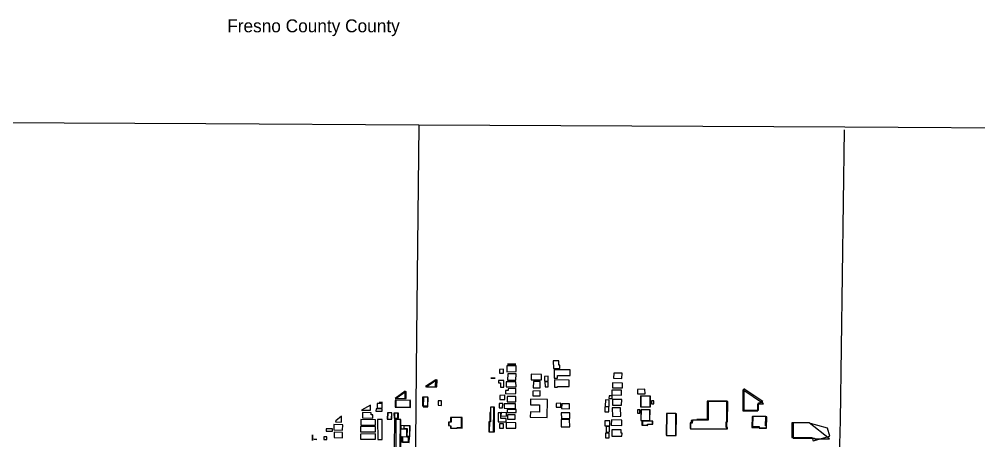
# Model space of a CAD drawing. Header units: metres. Extents: x 5999505 to 6749006, y 1851910 to 2460485.
# Drawn here: x 6327584 to 6333536, y 2155295 to 2157909 of the extents above; entities that cross this region are included whole.
import ezdxf

# ---------------------------------------------------------------- set-up
doc = ezdxf.new("R2010")
doc.units = ezdxf.units.M
for name, color, linetype in [('BUILDINGS', 9, 'Continuous'), ('COUNTY_LABEL', 40, 'Continuous'), ('PLSS_SECTION', 7, 'Continuous'), ('PLSS_TWP', 7, 'Continuous'), ('RAILROAD', 5, 'Continuous')]:
    doc.layers.add(name, color=color, linetype=linetype)

msp = doc.modelspace()

# ---------------------------------------------------------------- linework, layer by layer
at = {"layer": 'BUILDINGS'}
for points in [[(6330930.1661, 2155791.8655), (6330896.1723, 2155791.052), (6330896.959, 2155744.0799), (6330936.5164, 2155744.4836), (6330936.3906, 2155764.8729), (6330930.5311, 2155764.9209), (6330930.1661, 2155791.8655)], [(6330586.6345, 2155738.6171), (6330562.3147, 2155738.4528), (6330562.4103, 2155714.4231), (6330586.7272, 2155714.2234), (6330586.6345, 2155738.6171)], [(6330666.5056, 2155760.1699), (6330608.195, 2155759.5564), (6330608.4849, 2155723.5106), (6330666.7956, 2155724.1241), (6330666.5056, 2155760.1699)], [(6330612.3922, 2155771.1724), (6330663.6685, 2155771.4795)], [(6330902.3169, 2155682.8714), (6330921.9491, 2155683.0744), (6330921.7994, 2155700.5513), (6331000.3224, 2155700.6356), (6331000.3099, 2155734.8587), (6330902.1549, 2155734.5713), (6330902.3169, 2155682.8714)], [(6330103.6301, 2155631.1811), (6330166.7063, 2155630.5164), (6330168.4439, 2155674.3368)], [(6330109.0441, 2155630.4084), (6330174.9604, 2155629.5019), (6330175.6128, 2155673.1855), (6330109.0441, 2155630.4084)], [(6330509.5378, 2155683.8746), (6330531.5401, 2155683.6939)], [(6330512.0576, 2155683.8903), (6330535.4985, 2155684.0618)], [(6330568.1531, 2155628.8183), (6330589.5432, 2155629.0067), (6330589.2921, 2155669.7851), (6330557.062, 2155669.6858), (6330557.2264, 2155654.0292), (6330568.0664, 2155653.9402), (6330568.1531, 2155628.8183)], [(6330664.8914, 2155670.6207), (6330665.8031, 2155710.2974), (6330613.9528, 2155711.4512), (6330613.038, 2155671.4105), (6330664.8914, 2155670.6207)], [(6330823.994, 2155707.1787), (6330760.1317, 2155708.4309), (6330759.5579, 2155674.2125), (6330823.1273, 2155672.9628), (6330823.994, 2155707.1787)], [(6330842.1049, 2155664.7974), (6330864.0809, 2155664.9812), (6330863.7458, 2155695.5663), (6330841.7668, 2155695.0184), (6330842.1049, 2155664.7974)], [(6330904.2841, 2155672.6611), (6330903.6179, 2155627.1572), (6330922.9542, 2155626.9986), (6330922.996, 2155632.0953), (6330994.7718, 2155631.1427), (6330995.1001, 2155671.1883), (6330904.2841, 2155672.6611)], [(6331321.8735, 2155681.618), (6331323.0176, 2155714.0113), (6331271.7562, 2155715.5232), (6331270.9079, 2155683.4915), (6331321.8735, 2155681.618)], [(6330665.0919, 2155587.974), (6330664.76, 2155618.9231), (6330616.9991, 2155618.5871), (6330616.9095, 2155607.6656), (6330599.621, 2155607.4435), (6330599.7495, 2155587.4183), (6330665.0919, 2155587.974)], [(6330665.4386, 2155630.2038), (6330665.1037, 2155660.7889), (6330604.4491, 2155660.1947), (6330604.7869, 2155629.9737), (6330665.4386, 2155630.2038)], [(6330815.7193, 2155662.8294), (6330772.6491, 2155662.8188), (6330772.6165, 2155623.1349), (6330815.9797, 2155623.1431), (6330815.7193, 2155662.8294)], [(6330865.507, 2155660.2366), (6330844.9988, 2155660.4048), (6330845.0409, 2155629.8221), (6330865.2562, 2155629.6563), (6330865.507, 2155660.2366)], [(6331319.8155, 2155609.1839), (6331260.0546, 2155610.4013), (6331259.5113, 2155579.8235), (6331319.2722, 2155578.606), (6331319.8155, 2155609.1839)], [(6331326.0326, 2155652.822), (6331263.931, 2155654.4227), (6331263.3936, 2155624.5729), (6331325.2023, 2155622.9746), (6331326.0326, 2155652.822)], [(6331465.5412, 2155586.5108), (6331465.1876, 2155614.9116), (6331418.0097, 2155614.2054), (6331418.3663, 2155586.1687), (6331465.5412, 2155586.5108)], [(6332073.0364, 2155611.6926), (6332072.7989, 2155482.0475), (6332165.3548, 2155481.8749), (6332165.4385, 2155524.471), (6332200.0407, 2155524.4073), (6332073.0364, 2155611.6926)], [(6332078.1471, 2155616.8208), (6332077.9536, 2155485.3913), (6332169.954, 2155485.369), (6332170.0382, 2155531.6058), (6332181.7572, 2155531.5102), (6332181.8195, 2155539.1553), (6332195.8853, 2155539.4046)], [(6329915.924, 2155558.3459), (6329977.3331, 2155558.0223), (6329977.5266, 2155602.8747), (6329915.924, 2155558.3459)], [(6329984.5801, 2155601.9428), (6329921.8077, 2155557.6786), (6329983.9154, 2155556.803), (6329984.5801, 2155601.9428)], [(6330086.0674, 2155565.6101), (6330085.9842, 2155512.7834), (6330117.4525, 2155512.8521), (6330117.7117, 2155565.7137), (6330086.0674, 2155565.6101)], [(6330118.5636, 2155505.4523), (6330119.6379, 2155564.7877), (6330091.2223, 2155565.3856), (6330090.1479, 2155506.0502), (6330118.5636, 2155505.4523)], [(6330596.1531, 2155577.6178), (6330563.9198, 2155577.1544), (6330564.0005, 2155551.3044), (6330596.2338, 2155551.7678), (6330596.1531, 2155577.6178)], [(6330663.7705, 2155569.7811), (6330611.032, 2155569.85), (6330611.05, 2155536.355), (6330663.7885, 2155536.286), (6330663.7705, 2155569.7811)], [(6330755.0473, 2155553.0126), (6330754.4705, 2155518.4302), (6330811.8938, 2155517.959), (6330811.2394, 2155473.9113), (6330754.405, 2155474.7417), (6330753.8371, 2155441.2515), (6330859.3027, 2155439.658), (6330860.8084, 2155551.7807), (6330755.0473, 2155553.0126)], [(6330814.9484, 2155604.5838), (6330768.9454, 2155604.2331), (6330768.9964, 2155574.7426), (6330814.9965, 2155574.7292), (6330814.9484, 2155604.5838)], [(6331242.5233, 2155508.968), (6331243.7212, 2155547.9142), (6331220.5792, 2155548.4678), (6331219.0912, 2155509.888), (6331242.5233, 2155508.968)], [(6331241.7539, 2155558.1244), (6331261.3773, 2155557.2356), (6331262.0944, 2155573.249), (6331242.471, 2155574.1378), (6331241.7539, 2155558.1244)], [(6331320.8035, 2155550.9238), (6331263.9604, 2155550.6611), (6331263.9731, 2155516.4379), (6331320.5204, 2155516.339), (6331320.8035, 2155550.9238)], [(6331437.5356, 2155572.7595), (6331437.6297, 2155505.4777), (6331497.5477, 2155505.5336), (6331497.4538, 2155572.8518), (6331437.5356, 2155572.7595)], [(6331438.8111, 2155506.6331), (6331498.5722, 2155505.416), (6331499.7061, 2155572.3965), (6331439.9452, 2155573.6136), (6331438.8111, 2155506.6331)], [(6329706.4536, 2155486.274), (6329762.9979, 2155485.8079), (6329763.25, 2155516.3881), (6329706.4536, 2155486.274)], [(6329834.7231, 2155478.6635), (6329835.136, 2155493.2231), (6329796.7622, 2155494.2674), (6329796.3492, 2155479.7078), (6329834.7231, 2155478.6635)], [(6329835.175, 2155497.9557), (6329835.116, 2155526.3541), (6329804.3506, 2155526.2435), (6329804.4096, 2155497.8452), (6329835.175, 2155497.9557)], [(6329817.2925, 2155532.3262), (6329836.0429, 2155532.1717)], [(6329915.1594, 2155504.6512), (6330008.5296, 2155503.7366), (6330008.7051, 2155546.4048), (6329915.9939, 2155545.4935), (6329915.1594, 2155504.6512)], [(6329919.3161, 2155504.18), (6330010.4226, 2155502.3376), (6330011.3562, 2155544.5626), (6329920.2498, 2155546.4051), (6329919.3161, 2155504.18)], [(6330203.841, 2155542.9785), (6330182.7558, 2155544.2442), (6330181.3533, 2155516.222), (6330202.4385, 2155514.9563), (6330203.841, 2155542.9785)], [(6330496.3571, 2155413.3295), (6330496.2002, 2155351.438), (6330525.9975, 2155351.3753), (6330528.1662, 2155504.8151), (6330506.2516, 2155504.9951), (6330506.1433, 2155470.4089), (6330503.5929, 2155470.2478), (6330502.5682, 2155413.2785), (6330496.3571, 2155413.3295)], [(6330499.6618, 2155351.9557), (6330532.1823, 2155351.6886), (6330532.5564, 2155504.2329), (6330507.9464, 2155504.4351), (6330507.7876, 2155413.7817), (6330499.8773, 2155413.8467), (6330499.6618, 2155351.9557)], [(6330581.7404, 2155499.46), (6330582.8436, 2155526.7566), (6330561.4624, 2155527.6604), (6330560.6521, 2155500.3614), (6330581.7404, 2155499.46)], [(6330661.4089, 2155496.2573), (6330661.6391, 2155524.2892), (6330591.9139, 2155525.2258), (6330591.3907, 2155497.1963), (6330661.4089, 2155496.2573)], [(6330610.2278, 2155471.9205), (6330665.8933, 2155471.4634), (6330666.0428, 2155489.6659), (6330610.3743, 2155489.7589), (6330610.2278, 2155471.9205)], [(6330914.9077, 2155503.2791), (6330942.4534, 2155503.7814), (6330942.3575, 2155527.8111), (6330914.8148, 2155527.6729), (6330914.9077, 2155503.2791)], [(6330947.6583, 2155495.365), (6330996.2864, 2155494.2381), (6330997.1171, 2155524.0855), (6330948.4891, 2155525.2123), (6330947.6583, 2155495.365)], [(6331241.0256, 2155504.9754), (6331216.7086, 2155505.1746), (6331216.1712, 2155475.3248), (6331240.4882, 2155475.1257), (6331241.0256, 2155504.9754)], [(6331263.1108, 2155446.9067), (6331314.3906, 2155447.579), (6331313.9438, 2155500.3735), (6331262.3711, 2155499.7036), (6331263.1108, 2155446.9067)], [(6331439.262, 2155422.0912), (6331494.9859, 2155421.5989), (6331495.5856, 2155487.7464), (6331439.8326, 2155488.2389), (6331439.262, 2155422.0912)], [(6331496.1324, 2155422.0628), (6331497.8403, 2155487.5823), (6331441.8909, 2155489.1323), (6331440.1828, 2155423.6128), (6331496.1324, 2155422.0628)], [(6331506.3602, 2155544.1263), (6331506.3731, 2155524.2113), (6331520.9642, 2155524.2011), (6331520.9513, 2155544.1161), (6331506.3602, 2155544.1263)], [(6331744.587, 2155371.0998), (6331973.2622, 2155370.0331), (6331973.899, 2155541.3615), (6331851.696, 2155541.9953), (6331851.2864, 2155427.2786), (6331787.4406, 2155427.0356), (6331787.4037, 2155422.5214), (6331752.0959, 2155422.3002), (6331751.6696, 2155405.9931), (6331744.8714, 2155405.903), (6331744.587, 2155371.0998)], [(6331978.1957, 2155540.0886), (6331857.4809, 2155539.982), (6331857.7072, 2155424.2044), (6331758.9652, 2155423.9188), (6331758.8135, 2155405.3522), (6331748.2663, 2155405.4384), (6331748.2707, 2155370.1231), (6331976.5178, 2155370.4434), (6331976.5862, 2155378.8166), (6331968.3828, 2155378.8835), (6331968.3633, 2155412.3786), (6331978.0315, 2155412.2996), (6331978.1957, 2155540.0886)], [(6329583.6653, 2155447.9664), (6329546.803, 2155419.1445), (6329546.456, 2155412.594), (6329583.0751, 2155411.9278), (6329583.6653, 2155447.9664)], [(6329767.5445, 2155468.6589), (6329713.3529, 2155470.1978), (6329712.5029, 2155438.1662), (6329776.9487, 2155436.5428), (6329777.4067, 2155456.5631), (6329767.4485, 2155457.0093), (6329767.5445, 2155468.6589)], [(6329866.2242, 2155429.363), (6329893.0916, 2155429.3238), (6329894.2717, 2155469.4351), (6329867.0823, 2155469.5135), (6329866.2242, 2155429.363)], [(6329868.5964, 2155429.2343), (6329894.3783, 2155429.0219), (6329894.9982, 2155468.701), (6329869.5122, 2155469.275), (6329868.5964, 2155429.2343)], [(6329908.3695, 2155466.4428), (6329908.4743, 2155436.4785), (6329932.9671, 2155436.2768), (6329932.6865, 2155466.2425), (6329908.3695, 2155466.4428)], [(6329936.0028, 2155466.9069), (6329911.0939, 2155466.3839), (6329912.0049, 2155434.7019), (6329936.6209, 2155435.2273), (6329936.0028, 2155466.9069)], [(6330246.1528, 2155411.5635), (6330246.1187, 2155389.61), (6330259.1819, 2155389.0657), (6330258.9112, 2155373.9588), (6330300.4825, 2155373.3621), (6330299.9639, 2155377.9901), (6330327.6173, 2155377.3258), (6330328.0129, 2155439.6886), (6330259.8701, 2155440.6859), (6330259.7786, 2155411.7427), (6330246.1528, 2155411.5635)], [(6330262.7667, 2155440.1887), (6330262.2372, 2155411.4312), (6330249.0532, 2155411.5396), (6330248.5776, 2155389.3349), (6330260.8797, 2155388.8697), (6330260.4759, 2155375.4022), (6330331.3734, 2155374.4552), (6330332.1991, 2155439.2537), (6330262.7667, 2155440.1887)], [(6330555.2469, 2155413.0278), (6330603.594, 2155413.3589), (6330603.4625, 2155433.02), (6330571.2321, 2155432.9206), (6330571.2381, 2155469.3281), (6330555.1214, 2155469.0964), (6330555.2469, 2155413.0278)], [(6330572.712, 2155470.4082), (6330571.9526, 2155449.2981), (6330605.6389, 2155448.2933), (6330606.3982, 2155469.4034), (6330572.712, 2155470.4082)], [(6330660.563, 2155428.9104), (6330660.4912, 2155455.8525), (6330611.8512, 2155455.5237), (6330611.9229, 2155428.5816), (6330660.563, 2155428.9104)], [(6330946.5709, 2155434.2093), (6330999.8986, 2155434.5002), (6330999.8951, 2155469.8155), (6330946.2745, 2155469.527), (6330946.5709, 2155434.2093)], [(6331418.3255, 2155466.6068), (6331434.0876, 2155466.4778), (6331434.2526, 2155486.6462), (6331418.4905, 2155486.7752), (6331418.3255, 2155466.6068)], [(6331596.1067, 2155329.3891), (6331655.6377, 2155328.6475), (6331657.2984, 2155463.7057), (6331597.8264, 2155464.4468), (6331596.1067, 2155329.3891)], [(6331598.5011, 2155328.3865), (6331657.6796, 2155327.5386), (6331659.6686, 2155463.3223), (6331600.1944, 2155463.8085), (6331598.5011, 2155328.3865)], [(6332129.0188, 2155445.3998), (6332128.5211, 2155377.2126), (6332219.7548, 2155376.5413), (6332220.2233, 2155444.7651), (6332129.0188, 2155445.3998)], [(6332133.6002, 2155446.7095), (6332132.5064, 2155384.4616), (6332172.6413, 2155383.7702), (6332172.5671, 2155374.6689), (6332218.8545, 2155373.9273), (6332218.9733, 2155388.4893), (6332213.6997, 2155388.5324), (6332214.4558, 2155445.3219), (6332133.6002, 2155446.7095)], [(6329526.4661, 2155369.0699), (6329487.2041, 2155369.0297), (6329487.084, 2155354.4677), (6329526.346, 2155354.5079), (6329526.4661, 2155369.0699)], [(6329590.8353, 2155393.6601), (6329535.7676, 2155395.5706), (6329534.6304, 2155364.2695), (6329589.6981, 2155362.359), (6329590.8353, 2155393.6601)], [(6329700.9166, 2155383.2864), (6329700.9455, 2155351.2475), (6329793.8283, 2155351.5742), (6329793.7993, 2155383.613), (6329700.9166, 2155383.2864)], [(6329794.4313, 2155424.7483), (6329702.7386, 2155426.5963), (6329702.1845, 2155394.9263), (6329793.5844, 2155393.0808), (6329794.4313, 2155424.7483)], [(6329835.9141, 2155303.1695), (6329834.3091, 2155428.4245), (6329806.1774, 2155427.9282), (6329807.7822, 2155302.6731), (6329835.9141, 2155303.1695)], [(6329910.9533, 2155427.9752), (6329910.0097, 2155252.9357), (6329946.6613, 2155252.6338), (6329948.8373, 2155427.918), (6329910.9533, 2155427.9752)], [(6329918.999, 2155252.2427), (6329949.7618, 2155251.9893), (6329950.6208, 2155427.4664), (6329920.1483, 2155427.3533), (6329918.999, 2155252.2427)], [(6329951.3472, 2155369.791), (6329985.2739, 2155369.5116), (6329986.1363, 2155324.7961), (6330005.8498, 2155324.1605), (6330006.3851, 2155389.1799), (6329951.5148, 2155390.1414), (6329951.3472, 2155369.791)], [(6329989.0044, 2155320.8405), (6330007.1661, 2155320.3268), (6330009.4754, 2155387.2976), (6329969.6395, 2155388.7179), (6329969.2057, 2155371.6099), (6329990.88, 2155370.7033), (6329989.0044, 2155320.8405)], [(6330587.3787, 2155401.1135), (6330562.4696, 2155400.5899), (6330562.8313, 2155373.2813), (6330588.0333, 2155373.8025), (6330587.3787, 2155401.1135)], [(6330663.3315, 2155373.5483), (6330663.8994, 2155407.0385), (6330604.7241, 2155408.2525), (6330604.1531, 2155374.3982), (6330663.3315, 2155373.5483)], [(6330997.4981, 2155427.6025), (6330944.7533, 2155426.9427), (6330945.2651, 2155382.1573), (6330998.0069, 2155382.453), (6330997.4981, 2155427.6025)], [(6331247.0605, 2155419.0043), (6331216.292, 2155418.5282), (6331216.9264, 2155388.6688), (6331247.402, 2155389.1474), (6331247.0605, 2155419.0043)], [(6331224.8137, 2155350.0123), (6331245.0351, 2155350.5748), (6331244.1435, 2155384.8052), (6331224.218, 2155384.6043), (6331224.8137, 2155350.0123)], [(6331255.9251, 2155392.3543), (6331321.2471, 2155390.3631), (6331322.1013, 2155423.1229), (6331257.0724, 2155425.1116), (6331255.9251, 2155392.3543)], [(6331446.6072, 2155417.4073), (6331446.4253, 2155391.5959), (6331480.0887, 2155391.3569), (6331480.1509, 2155398.9655), (6331511.0017, 2155398.7496), (6331511.1213, 2155416.9524), (6331446.6072, 2155417.4073)], [(6331513.3793, 2155417.1887), (6331448.9185, 2155416.9879), (6331449.0059, 2155391.866), (6331482.7012, 2155391.9544), (6331482.7519, 2155398.1433), (6331513.5174, 2155398.2557), (6331513.3793, 2155417.1887)], [(6332375.7593, 2155406.9077), (6332375.1105, 2155316.5132), (6332503.1134, 2155315.5796), (6332508.5208, 2155295.9848), (6332611.739, 2155324.1975), (6332597.7939, 2155374.7718), (6332477.0423, 2155406.1918), (6332375.7593, 2155406.9077)], [(6332484.2835, 2155406.7153), (6332383.7895, 2155407.1699), (6332383.3112, 2155312.5144), (6332516.912, 2155311.7901), (6332516.8853, 2155308.5136), (6332609.7623, 2155308.1215)], [(6329401.9297, 2155296.5544), (6329402.2332, 2155333.3235), (6329401.9297, 2155296.5544)], [(6329472.3135, 2155304.3473), (6329490.7681, 2155303.8309), (6329491.1963, 2155320.2107), (6329472.7417, 2155320.7271), (6329472.3135, 2155304.3473)], [(6329589.0088, 2155314.3068), (6329589.575, 2155347.4329), (6329536.8421, 2155348.232), (6329536.2758, 2155315.1058), (6329589.0088, 2155314.3068)], [(6329700.8314, 2155337.4136), (6329701.1563, 2155305.7364), (6329794.0423, 2155306.4271), (6329793.7173, 2155338.1043), (6329700.8314, 2155337.4136)], [(6329954.1903, 2155320.1077), (6329954.1961, 2155288.7972), (6329997.5862, 2155288.4399), (6329998.5701, 2155318.9777), (6329954.1903, 2155320.1077)], [(6330002.7676, 2155284.3196), (6330004.2183, 2155318.1667), (6329961.7515, 2155320.3367), (6329960.2978, 2155286.1256), (6330002.7676, 2155284.3196)], [(6331242.3872, 2155313.4609), (6331242.3298, 2155342.2232), (6331219.4745, 2155342.0463), (6331219.532, 2155313.284), (6331242.3872, 2155313.4609)], [(6331322.4685, 2155324.8196), (6331322.6175, 2155343.0222), (6331318.2229, 2155343.0581), (6331318.0968, 2155363.4474), (6331258.9094, 2155363.2038), (6331258.8864, 2155324.6121), (6331322.4685, 2155324.8196)], [(6329410.2022, 2155304.8599), (6329428.9498, 2155304.3411)]]:
    msp.add_lwpolyline(points, close=True, dxfattribs=at)
at = {"layer": 'PLSS_SECTION'}
msp.add_lwpolyline([(6335278.4375, 2151940.6487), (6335293.1053, 2153260.7211), (6335307.7662, 2154580.7849), (6335327.4353, 2155906.4419), (6335347.0034, 2157225.497), (6334025.9094, 2157232.3889), (6332704.8236, 2157239.3527), (6331383.7289, 2157246.3684), (6330062.6349, 2157253.4565), (6330048.6868, 2155948.1216), (6330034.5253, 2154627.6003), (6330017.0535, 2153306.4495), (6329999.5734, 2151985.2901), (6331319.2925, 2151974.0345), (6332639.0048, 2151962.8406), (6333958.7248, 2151951.7188), (6335278.4375, 2151940.6487)], dxfattribs=at)
msp.add_lwpolyline([(6335278.4375, 2151940.6487), (6335293.1053, 2153260.7211), (6335307.7662, 2154580.7849), (6335327.4353, 2155906.4419), (6335347.0034, 2157225.497), (6334025.9094, 2157232.3889), (6332704.8236, 2157239.3527), (6331383.7289, 2157246.3684), (6330062.6349, 2157253.4565), (6330048.6868, 2155948.1216), (6330034.5253, 2154627.6003), (6330017.0535, 2153306.4495), (6329999.5734, 2151985.2901), (6331319.2925, 2151974.0345), (6332639.0048, 2151962.8406), (6333958.7248, 2151951.7188), (6335278.4375, 2151940.6487)], dxfattribs=at)
at = {"layer": 'PLSS_TWP'}
msp.add_lwpolyline([(6345904.4278, 2157158.2571), (6344579.2338, 2157170.6006), (6343254.0314, 2157183.0164), (6341928.8389, 2157195.4845), (6340603.6474, 2157208.0014), (6339289.4848, 2157212.2859), (6337975.3295, 2157216.6217), (6336661.1667, 2157221.029), (6335347.0034, 2157225.497), (6334025.9094, 2157232.3889), (6332704.8236, 2157239.3527), (6331383.7289, 2157246.3684), (6330062.6349, 2157253.4565), (6328741.5494, 2157260.5962), (6327420.4557, 2157267.7977)], dxfattribs=at)
msp.add_lwpolyline([(6345904.4278, 2157158.2571), (6344579.2338, 2157170.6006), (6343254.0314, 2157183.0164), (6341928.8389, 2157195.4845), (6340603.6474, 2157208.0014), (6339289.4848, 2157212.2859), (6337975.3295, 2157216.6217), (6336661.1667, 2157221.029), (6335347.0034, 2157225.497), (6334025.9094, 2157232.3889), (6332704.8236, 2157239.3527), (6331383.7289, 2157246.3684), (6330062.6349, 2157253.4565), (6328741.5494, 2157260.5962), (6327420.4557, 2157267.7977)], dxfattribs=at)
at = {"layer": 'RAILROAD'}
msp.add_lwpolyline([(6323509.3892, 2146772.5044), (6329637.7352, 2152116.2727), (6330082.7849, 2152500.1274), (6332506.4612, 2154618.5677), (6332554.9836, 2154640.2719), (6332606.8115, 2154643.3087), (6332642.4291, 2154656.2711), (6332656.4005, 2154677.2737), (6332678.1586, 2155421.0469), (6332702.3518, 2157223.8221)], dxfattribs=at)

# ---------------------------------------------------------------- texts
at = {"layer": 'COUNTY_LABEL'}
msp.add_text('Fresno County County', height=80, dxfattribs=at).set_placement((6328873.8213, 2157828.2894))

doc.saveas('drawing.dxf')
